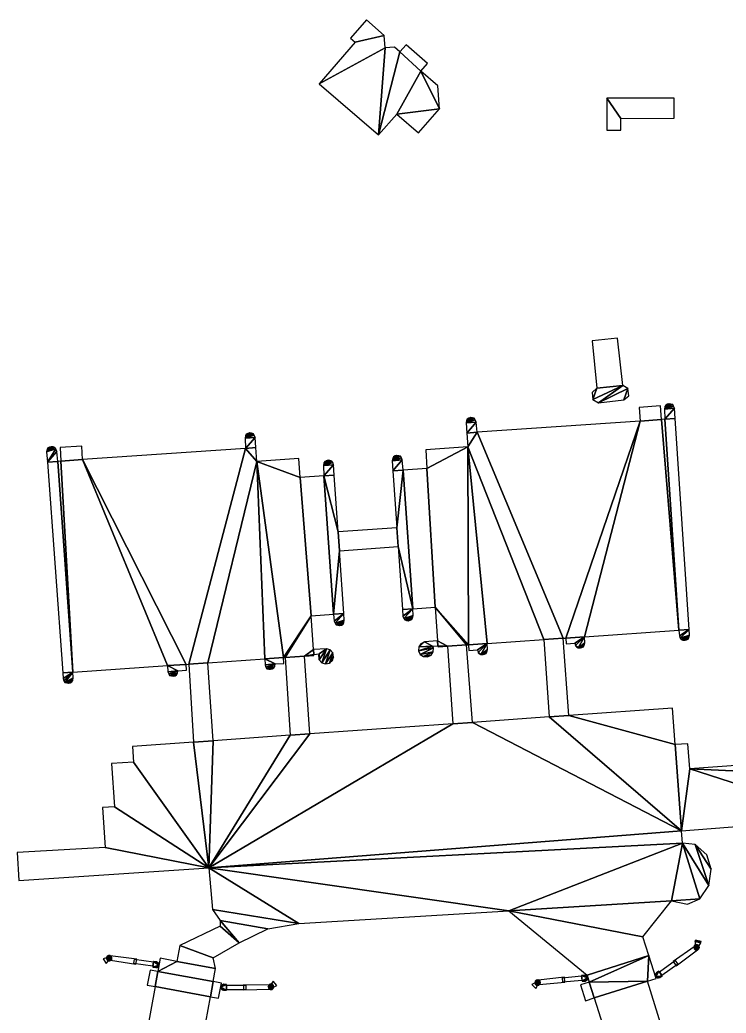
# Model space of a CAD drawing. Extents: x -4152 to 2523, y -9815 to 2776.
# Drawn here: x -2898 to -1831, y -1837 to -336 of the extents above; entities that cross this region are included whole.
import ezdxf

# ---------------------------------------------------------------- set-up
doc = ezdxf.new("R2010")
doc.units = 0

msp = doc.modelspace()

# ---------------------------------------------------------------- linework, layer by layer
at = {"layer": 'mg_to_dxf', "color": 40}
for points in [[(-2347.23, -359.14), (-2374.08, -335.75), (-2398.17, -363.4), (-2391.06, -369.59)], [(-2391.06, -369.59), (-2445.67, -432.29), (-2345.91, -378.19), (-2347.23, -359.14)], [(-2292.01, -413.29), (-2281.82, -401.58), (-2314.16, -373.42), (-2323.53, -384.18)], [(-2445.67, -432.29), (-2355.91, -509.71), (-2345.91, -378.19)], [(-2355.91, -509.71), (-2323.53, -384.18), (-2331.55, -377.2), (-2345.91, -378.19)], [(-2355.91, -509.71), (-2328.4, -478.13), (-2292.01, -413.29), (-2323.53, -384.18)], [(-2328.4, -478.13), (-2328.4, -478.13), (-2263.94, -470.18), (-2292.01, -413.29)], [(-2292.01, -413.29), (-2292.01, -413.29), (-2263.94, -470.18), (-2266.32, -435.66)], [(-2011.23, -453.86), (-2011.23, -502.57), (-1990.03, -502.57), (-1990.03, -484.75)], [(-1990.03, -484.75), (-1909.53, -484.45), (-1909.53, -453.86), (-2011.23, -453.86)], [(-2328.4, -478.13), (-2328.4, -478.13), (-2295.68, -506.63), (-2263.94, -470.18)], [(-1987.08, -888.35), (-1994.67, -816.85), (-2033.28, -820.95), (-2025.95, -892.48)], [(-2025.95, -892.48), (-2025.95, -892.48), (-2033.12, -898.67), (-2032, -909.59)], [(-1987.08, -888.35), (-1987.08, -888.35), (-2032, -909.59), (-2023.72, -914.2)], [(-2025.95, -892.48), (-2025.95, -892.48), (-2032, -909.59), (-1987.08, -888.35)], [(-1987.08, -888.35), (-1987.08, -888.35), (-2023.72, -914.2), (-1979.06, -892.99)], [(-1979.06, -892.99), (-1979.06, -892.99), (-2023.72, -914.2), (-1985.12, -910.1)], [(-1979.06, -892.99), (-1979.06, -892.99), (-1985.12, -910.1), (-1977.95, -903.91)], [(-1928.28, -939.61), (-1929.83, -919.09), (-1962.41, -921.6), (-1960.85, -941.86)], [(-1923.98, -924.06), (-1923.98, -924.06), (-1914.18, -916.2), (-1923.24, -920.28)], [(-1923.98, -924.06), (-1923.98, -924.06), (-1911.56, -916.97), (-1914.18, -916.2)], [(-1923.98, -924.06), (-1923.98, -924.06), (-1910.11, -919.4), (-1911.56, -916.97)], [(-1923.98, -924.06), (-1923.98, -924.06), (-1908.78, -922.63), (-1910.11, -919.4)], [(-1923.51, -939.28), (-1923.51, -939.28), (-1908.78, -922.63), (-1923.98, -924.06)], [(-1908.05, -938.2), (-1908.05, -938.2), (-1908.78, -922.63), (-1923.51, -939.28)], [(-1923.24, -920.28), (-1923.24, -920.28), (-1916.94, -916), (-1922.11, -918.08)], [(-1923.24, -920.28), (-1923.24, -920.28), (-1914.18, -916.2), (-1916.94, -916)], [(-1922.11, -918.08), (-1922.11, -918.08), (-1916.94, -916), (-1919.64, -916.57)], [(-2223.64, -944.83), (-2223.64, -944.83), (-2213.84, -936.97), (-2222.9, -941.05)], [(-2223.64, -944.83), (-2223.64, -944.83), (-2211.22, -937.74), (-2213.84, -936.97)], [(-2223.64, -944.83), (-2223.64, -944.83), (-2209.77, -940.17), (-2211.22, -937.74)], [(-2223.64, -944.83), (-2223.64, -944.83), (-2208.44, -943.4), (-2209.77, -940.17)], [(-2222.59, -960.01), (-2222.59, -960.01), (-2208.44, -943.4), (-2223.64, -944.83)], [(-2222.9, -941.05), (-2222.9, -941.05), (-2216.6, -936.77), (-2221.77, -938.85)], [(-2222.9, -941.05), (-2222.9, -941.05), (-2213.84, -936.97), (-2216.6, -936.77)], [(-2207.13, -958.94), (-2207.13, -958.94), (-2208.44, -943.4), (-2222.59, -960.01)], [(-2221.77, -938.85), (-2221.77, -938.85), (-2216.6, -936.77), (-2219.3, -937.34)], [(-1960.85, -941.86), (-2207.13, -958.94), (-2077.04, -1270.07), (-2073.2, -1269.8)], [(-2073.2, -1269.8), (-2044.85, -1267.84), (-1960.85, -941.86)], [(-2044.85, -1267.84), (-1902.12, -1257.94), (-1928.28, -939.61), (-1960.85, -941.86)], [(-1902.12, -1257.94), (-1923.51, -939.28), (-1928.28, -939.61)], [(-1902.12, -1257.94), (-1886.77, -1256.88), (-1908.05, -938.2), (-1923.51, -939.28)], [(-2557.54, -967.61), (-2557.54, -967.61), (-2547.63, -960.1), (-2556.68, -964.22)], [(-2557.54, -967.61), (-2557.54, -967.61), (-2544.97, -961.26), (-2547.63, -960.1)], [(-2556.68, -964.22), (-2556.68, -964.22), (-2550.38, -959.91), (-2553.08, -960.49)], [(-2556.68, -964.22), (-2556.68, -964.22), (-2547.63, -960.1), (-2550.38, -959.91)], [(-2555.57, -961.62), (-2555.57, -961.62), (-2556.68, -964.22), (-2553.08, -960.49)], [(-2207.13, -958.94), (-2222.59, -960.01), (-2221.14, -981.01)], [(-2207.13, -958.94), (-2221.14, -981.01), (-2106.02, -1272.08), (-2077.04, -1270.07)], [(-2557.54, -967.61), (-2557.54, -967.61), (-2543.55, -963.28), (-2544.97, -961.26)], [(-2557.54, -967.61), (-2557.54, -967.61), (-2542.29, -966.92), (-2543.55, -963.28)], [(-2556.7, -983.18), (-2556.7, -983.18), (-2542.29, -966.92), (-2557.54, -967.61)], [(-2541.24, -982.11), (-2541.24, -982.11), (-2542.29, -966.92), (-2556.7, -983.18)], [(-2857.2, -988.4), (-2857.2, -988.4), (-2847.29, -980.89), (-2856.34, -985.01)], [(-2857.2, -988.4), (-2857.2, -988.4), (-2844.63, -982.05), (-2847.29, -980.89)], [(-2857.2, -988.4), (-2857.2, -988.4), (-2843.2, -984.07), (-2844.63, -982.05)], [(-2855.78, -1003.92), (-2855.78, -1003.92), (-2843.2, -984.07), (-2857.2, -988.4)], [(-2856.34, -985.01), (-2856.34, -985.01), (-2850.04, -980.7), (-2852.74, -981.28)], [(-2856.34, -985.01), (-2856.34, -985.01), (-2847.29, -980.89), (-2850.04, -980.7)], [(-2855.23, -982.41), (-2855.23, -982.41), (-2856.34, -985.01), (-2852.74, -981.28)], [(-2855.78, -1003.92), (-2855.78, -1003.92), (-2841.95, -987.71), (-2843.2, -984.07)], [(-2840.32, -1002.85), (-2840.32, -1002.85), (-2841.95, -987.71), (-2855.78, -1003.92)], [(-2802.97, -1000.26), (-2804.23, -979.97), (-2836.84, -981.99), (-2835.55, -1002.52)], [(-2646.44, -1309.55), (-2642.6, -1309.29), (-2556.7, -983.18), (-2802.97, -1000.26)], [(-2642.6, -1309.29), (-2613.63, -1307.28), (-2539.78, -1003.1), (-2556.7, -983.18)], [(-2539.78, -1003.1), (-2541.24, -982.11), (-2556.7, -983.18)], [(-2221.14, -981.01), (-2284.67, -985.41), (-2282.7, -1013.77)], [(-2220.18, -1279.99), (-2221.14, -981.01), (-2282.7, -1013.77), (-2270.16, -1223.05)], [(-2221.14, -981.01), (-2191.83, -1278.03), (-2106.02, -1272.08)], [(-2221.14, -981.01), (-2220.18, -1279.99), (-2191.83, -1278.03)], [(-2840.32, -1002.85), (-2855.78, -1003.92), (-2832.87, -1322.48), (-2817.52, -1321.41)], [(-2835.55, -1002.52), (-2840.32, -1002.85), (-2817.52, -1321.41)], [(-2802.97, -1000.26), (-2835.55, -1002.52), (-2817.52, -1321.41), (-2674.79, -1311.52)], [(-2802.97, -1000.26), (-2674.79, -1311.52), (-2646.44, -1309.55)], [(-2613.63, -1307.28), (-2527.81, -1301.33), (-2539.78, -1003.1)], [(-2474.28, -1027.05), (-2476.25, -998.7), (-2539.78, -1003.1)], [(-2457.82, -1236.06), (-2474.28, -1027.05), (-2539.78, -1003.1), (-2499.46, -1299.36)], [(-2527.81, -1301.33), (-2499.46, -1299.36), (-2539.78, -1003.1)], [(-2439.12, -1008.93), (-2439.12, -1008.93), (-2429.21, -1001.42), (-2438.26, -1005.54)], [(-2439.12, -1008.93), (-2439.12, -1008.93), (-2426.56, -1002.58), (-2429.21, -1001.42)], [(-2439.12, -1008.93), (-2439.12, -1008.93), (-2425.13, -1004.6), (-2426.56, -1002.58)], [(-2439.12, -1008.93), (-2439.12, -1008.93), (-2423.87, -1008.24), (-2425.13, -1004.6)], [(-2438.26, -1005.54), (-2438.26, -1005.54), (-2431.96, -1001.23), (-2434.66, -1001.81)], [(-2438.26, -1005.54), (-2438.26, -1005.54), (-2429.21, -1001.42), (-2431.96, -1001.23)], [(-2437.16, -1002.93), (-2437.16, -1002.93), (-2438.26, -1005.54), (-2434.66, -1001.81)], [(-2335.23, -1002.09), (-2335.23, -1002.09), (-2325.43, -994.23), (-2334.48, -998.32)], [(-2335.23, -1002.09), (-2335.23, -1002.09), (-2322.8, -995.01), (-2325.43, -994.23)], [(-2335.23, -1002.09), (-2335.23, -1002.09), (-2321.35, -997.43), (-2322.8, -995.01)], [(-2335.23, -1002.09), (-2335.23, -1002.09), (-2320.03, -1000.67), (-2321.35, -997.43)], [(-2334.17, -1017.35), (-2334.17, -1017.35), (-2320.03, -1000.67), (-2335.23, -1002.09)], [(-2334.48, -998.32), (-2334.48, -998.32), (-2328.18, -994.03), (-2333.35, -996.11)], [(-2334.48, -998.32), (-2334.48, -998.32), (-2325.43, -994.23), (-2328.18, -994.03)], [(-2318.71, -1016.27), (-2318.71, -1016.27), (-2320.03, -1000.67), (-2334.17, -1017.35)], [(-2333.35, -996.11), (-2333.35, -996.11), (-2328.18, -994.03), (-2330.88, -994.6)], [(-2438.28, -1024.56), (-2438.28, -1024.56), (-2423.87, -1008.24), (-2439.12, -1008.93)], [(-2422.81, -1023.5), (-2422.81, -1023.5), (-2423.87, -1008.24), (-2438.28, -1024.56)], [(-2318.71, -1016.27), (-2334.17, -1017.35), (-2328.23, -1103.02)], [(-2304.28, -1225.42), (-2318.71, -1016.27), (-2328.23, -1103.02), (-2326.24, -1131.63)], [(-2304.28, -1225.42), (-2270.16, -1223.05), (-2282.7, -1013.77), (-2318.71, -1016.27)], [(-2438.28, -1024.56), (-2474.28, -1027.05), (-2457.82, -1236.06), (-2423.7, -1233.7)], [(-2416.87, -1109.16), (-2422.81, -1023.5), (-2438.28, -1024.56)], [(-2414.89, -1137.78), (-2416.87, -1109.16), (-2438.28, -1024.56), (-2423.7, -1233.7)], [(-2328.23, -1103.02), (-2416.87, -1109.16), (-2414.89, -1137.78), (-2326.24, -1131.63)], [(-2423.7, -1233.7), (-2408.31, -1232.63), (-2414.89, -1137.78)], [(-2326.24, -1131.63), (-2319.67, -1226.48), (-2304.28, -1225.42)], [(-2319.67, -1226.48), (-2319.67, -1226.48), (-2318.98, -1236.54), (-2304.28, -1225.42)], [(-2304.28, -1225.42), (-2304.28, -1225.42), (-2318.98, -1236.54), (-2317.73, -1240.18)], [(-2304.28, -1225.42), (-2304.28, -1225.42), (-2317.73, -1240.18), (-2303.73, -1235.85)], [(-2251.8, -1282.19), (-2222.82, -1280.18), (-2270.16, -1223.05), (-2266.63, -1273.94)], [(-2270.16, -1223.05), (-2222.82, -1280.18), (-2220.18, -1279.99)], [(-2499.46, -1299.36), (-2496.82, -1299.18), (-2457.82, -1236.06)], [(-2454.29, -1286.95), (-2457.82, -1236.06), (-2496.82, -1299.18), (-2467.85, -1297.17)], [(-2423.7, -1233.7), (-2423.7, -1233.7), (-2422.8, -1244.11), (-2408.31, -1232.63)], [(-2408.31, -1232.63), (-2408.31, -1232.63), (-2422.8, -1244.11), (-2421.48, -1247.34)], [(-2408.31, -1232.63), (-2408.31, -1232.63), (-2421.48, -1247.34), (-2407.6, -1242.69)], [(-2407.6, -1242.69), (-2407.6, -1242.69), (-2421.48, -1247.34), (-2420.03, -1249.77)], [(-2407.6, -1242.69), (-2407.6, -1242.69), (-2420.03, -1249.77), (-2417.4, -1250.54)], [(-2407.6, -1242.69), (-2407.6, -1242.69), (-2417.4, -1250.54), (-2408.35, -1246.46)], [(-2303.73, -1235.85), (-2303.73, -1235.85), (-2317.73, -1240.18), (-2316.3, -1242.2)], [(-2303.73, -1235.85), (-2303.73, -1235.85), (-2316.3, -1242.2), (-2313.64, -1243.36)], [(-2303.73, -1235.85), (-2303.73, -1235.85), (-2313.64, -1243.36), (-2304.59, -1239.24)], [(-2304.59, -1239.24), (-2304.59, -1239.24), (-2313.64, -1243.36), (-2310.89, -1243.55)], [(-2304.59, -1239.24), (-2304.59, -1239.24), (-2310.89, -1243.55), (-2308.19, -1242.97)], [(-2305.7, -1241.84), (-2305.7, -1241.84), (-2304.59, -1239.24), (-2308.19, -1242.97)], [(-2408.35, -1246.46), (-2408.35, -1246.46), (-2417.4, -1250.54), (-2414.65, -1250.74)], [(-2408.35, -1246.46), (-2408.35, -1246.46), (-2414.65, -1250.74), (-2409.48, -1248.66)], [(-2409.48, -1248.66), (-2409.48, -1248.66), (-2414.65, -1250.74), (-2411.95, -1250.18)], [(-1902.12, -1257.94), (-1902.12, -1257.94), (-1901.41, -1266.23), (-1886.77, -1256.88)], [(-1886.77, -1256.88), (-1886.77, -1256.88), (-1901.41, -1266.23), (-1900.16, -1269.86)], [(-1886.77, -1256.88), (-1886.77, -1256.88), (-1900.16, -1269.86), (-1886.16, -1265.54)], [(-2286.58, -1275.63), (-2286.58, -1275.63), (-2295.06, -1283.29), (-2274.13, -1281.95)], [(-2286.58, -1275.63), (-2286.58, -1275.63), (-2291.77, -1278.3), (-2295.06, -1283.29)], [(-2274.13, -1281.95), (-2266.11, -1281.39), (-2266.63, -1273.94), (-2286.58, -1275.63)], [(-2251.8, -1282.19), (-2266.63, -1273.94), (-2266.63, -1273.98), (-2266.11, -1281.39)], [(-2068.26, -1386.98), (-2077.04, -1270.07), (-2106.02, -1272.08), (-2097.9, -1389.08)], [(-2044.85, -1267.84), (-2073.2, -1269.8), (-2072.6, -1278.54), (-2059.49, -1277.63)], [(-2059.49, -1277.63), (-2059.49, -1277.63), (-2058.24, -1281.26), (-2044.85, -1267.84)], [(-2044.85, -1267.84), (-2044.85, -1267.84), (-2058.24, -1281.26), (-2054.15, -1284.44)], [(-2044.85, -1267.84), (-2044.85, -1267.84), (-2054.15, -1284.44), (-2044.24, -1276.94)], [(-1886.16, -1265.54), (-1886.16, -1265.54), (-1900.16, -1269.86), (-1898.73, -1271.89)], [(-1886.16, -1265.54), (-1886.16, -1265.54), (-1898.73, -1271.89), (-1896.07, -1273.05)], [(-1886.16, -1265.54), (-1886.16, -1265.54), (-1896.07, -1273.05), (-1887.03, -1268.93)], [(-1887.03, -1268.93), (-1887.03, -1268.93), (-1896.07, -1273.05), (-1893.32, -1273.23)], [(-1887.03, -1268.93), (-1887.03, -1268.93), (-1893.32, -1273.23), (-1890.62, -1272.66)], [(-1888.13, -1271.53), (-1888.13, -1271.53), (-1887.03, -1268.93), (-1890.62, -1272.66)], [(-2453.78, -1294.41), (-2454.29, -1286.99), (-2454.29, -1286.95), (-2467.85, -1297.17)], [(-2434.3, -1285.87), (-2454.29, -1286.95), (-2453.78, -1294.41), (-2445.76, -1293.85)], [(-2445.76, -1293.85), (-2445.76, -1293.85), (-2445.54, -1302.52), (-2434.3, -1285.87)], [(-2434.3, -1285.87), (-2434.3, -1285.87), (-2445.54, -1302.52), (-2441.59, -1307.01)], [(-2434.3, -1285.87), (-2434.3, -1285.87), (-2441.59, -1307.01), (-2428.79, -1287.8)], [(-2428.79, -1287.8), (-2428.79, -1287.8), (-2441.59, -1307.01), (-2435.93, -1308.92)], [(-2428.79, -1287.8), (-2428.79, -1287.8), (-2435.93, -1308.92), (-2424.84, -1292.28)], [(-2274.13, -1281.95), (-2274.13, -1281.95), (-2295.41, -1289.25), (-2272.8, -1284.6)], [(-2274.13, -1281.95), (-2274.13, -1281.95), (-2295.06, -1283.29), (-2295.41, -1289.25)], [(-2272.8, -1284.6), (-2272.8, -1284.6), (-2295.41, -1289.25), (-2292.74, -1294.59)], [(-2272.8, -1284.6), (-2272.8, -1284.6), (-2292.74, -1294.59), (-2273.15, -1290.57)], [(-2273.15, -1290.57), (-2273.15, -1290.57), (-2292.74, -1294.59), (-2287.75, -1297.88)], [(-2273.15, -1290.57), (-2273.15, -1290.57), (-2287.75, -1297.88), (-2276.44, -1295.55)], [(-2266.11, -1281.39), (-2265.99, -1283.17), (-2251.8, -1282.19)], [(-2214.03, -1397.29), (-2222.82, -1280.18), (-2251.8, -1282.19), (-2243.67, -1399.38)], [(-2191.83, -1278.03), (-2220.18, -1279.99), (-2219.57, -1288.73), (-2206.47, -1287.82)], [(-2206.47, -1287.82), (-2206.47, -1287.82), (-2205.22, -1291.45), (-2191.83, -1278.03)], [(-2191.83, -1278.03), (-2191.83, -1278.03), (-2205.22, -1291.45), (-2201.13, -1294.64)], [(-2191.83, -1278.03), (-2191.83, -1278.03), (-2201.13, -1294.64), (-2191.22, -1287.13)], [(-2191.22, -1287.13), (-2191.22, -1287.13), (-2201.13, -1294.64), (-2198.38, -1294.82)], [(-2191.22, -1287.13), (-2191.22, -1287.13), (-2198.38, -1294.82), (-2192.08, -1290.52)], [(-2192.08, -1290.52), (-2192.08, -1290.52), (-2198.38, -1294.82), (-2195.68, -1294.25)], [(-2192.08, -1290.52), (-2192.08, -1290.52), (-2195.68, -1294.25), (-2193.19, -1293.12)], [(-2054.15, -1284.44), (-2054.15, -1284.44), (-2058.24, -1281.26), (-2056.81, -1283.29)], [(-2044.24, -1276.94), (-2044.24, -1276.94), (-2054.15, -1284.44), (-2051.4, -1284.63)], [(-2044.24, -1276.94), (-2044.24, -1276.94), (-2051.4, -1284.63), (-2045.11, -1280.33)], [(-2045.11, -1280.33), (-2045.11, -1280.33), (-2051.4, -1284.63), (-2048.7, -1284.06)], [(-2045.11, -1280.33), (-2045.11, -1280.33), (-2048.7, -1284.06), (-2046.21, -1282.93)], [(-2511.96, -1309), (-2498.86, -1308.09), (-2499.46, -1299.36), (-2527.81, -1301.33)], [(-2527.81, -1301.33), (-2527.81, -1301.33), (-2527.16, -1310.42), (-2511.96, -1309)], [(-2459.7, -1414.65), (-2467.85, -1297.17), (-2496.82, -1299.18), (-2489.35, -1416.75)], [(-2467.85, -1297.17), (-2453.65, -1296.18), (-2453.78, -1294.41)], [(-2445.76, -1293.85), (-2445.76, -1293.85), (-2446.71, -1296.66), (-2445.54, -1302.52)], [(-2424.84, -1292.28), (-2424.84, -1292.28), (-2435.93, -1308.92), (-2430.07, -1307.75)], [(-2424.84, -1292.28), (-2424.84, -1292.28), (-2430.07, -1307.75), (-2423.67, -1298.14)], [(-2423.67, -1298.14), (-2423.67, -1298.14), (-2430.07, -1307.75), (-2425.59, -1303.8)], [(-2276.44, -1295.55), (-2276.44, -1295.55), (-2287.75, -1297.88), (-2281.78, -1298.23)], [(-2201.13, -1294.64), (-2201.13, -1294.64), (-2205.22, -1291.45), (-2203.79, -1293.48)], [(-2658.94, -1319.19), (-2645.84, -1318.28), (-2646.44, -1309.55), (-2674.79, -1311.52)], [(-2674.79, -1311.52), (-2674.79, -1311.52), (-2674.14, -1320.61), (-2658.94, -1319.19)], [(-2658.94, -1319.19), (-2658.94, -1319.19), (-2674.14, -1320.61), (-2672.81, -1323.85)], [(-2658.94, -1319.19), (-2658.94, -1319.19), (-2672.81, -1323.85), (-2671.36, -1326.28)], [(-2658.94, -1319.19), (-2658.94, -1319.19), (-2671.36, -1326.28), (-2659.68, -1322.97)], [(-2605.47, -1424.96), (-2613.63, -1307.28), (-2642.6, -1309.29), (-2635.11, -1427.05)], [(-2511.96, -1309), (-2511.96, -1309), (-2527.16, -1310.42), (-2525.84, -1313.66)], [(-2511.96, -1309), (-2511.96, -1309), (-2525.84, -1313.66), (-2524.38, -1316.09)], [(-2511.96, -1309), (-2511.96, -1309), (-2524.38, -1316.09), (-2512.7, -1312.78)], [(-2512.7, -1312.78), (-2512.7, -1312.78), (-2524.38, -1316.09), (-2521.76, -1316.86)], [(-2512.7, -1312.78), (-2512.7, -1312.78), (-2521.76, -1316.86), (-2513.84, -1314.98)], [(-2513.84, -1314.98), (-2513.84, -1314.98), (-2521.76, -1316.86), (-2519.01, -1317.06)], [(-2513.84, -1314.98), (-2513.84, -1314.98), (-2519.01, -1317.06), (-2516.31, -1316.49)], [(-2832.87, -1322.48), (-2832.87, -1322.48), (-2832.28, -1331.14), (-2817.52, -1321.41)], [(-2817.52, -1321.41), (-2817.52, -1321.41), (-2832.28, -1331.14), (-2830.96, -1334.38)], [(-2817.52, -1321.41), (-2817.52, -1321.41), (-2830.96, -1334.38), (-2829.5, -1336.8)], [(-2817.52, -1321.41), (-2817.52, -1321.41), (-2829.5, -1336.8), (-2817.08, -1329.72)], [(-2817.08, -1329.72), (-2817.08, -1329.72), (-2829.5, -1336.8), (-2826.88, -1337.58)], [(-2817.08, -1329.72), (-2817.08, -1329.72), (-2826.88, -1337.58), (-2817.82, -1333.49)], [(-2817.82, -1333.49), (-2817.82, -1333.49), (-2826.88, -1337.58), (-2824.12, -1337.78)], [(-2817.82, -1333.49), (-2817.82, -1333.49), (-2824.12, -1337.78), (-2818.96, -1335.7)], [(-2659.68, -1322.97), (-2659.68, -1322.97), (-2671.36, -1326.28), (-2668.74, -1327.05)], [(-2659.68, -1322.97), (-2659.68, -1322.97), (-2668.74, -1327.05), (-2660.81, -1325.17)], [(-2660.81, -1325.17), (-2660.81, -1325.17), (-2668.74, -1327.05), (-2665.98, -1327.25)], [(-2660.81, -1325.17), (-2660.81, -1325.17), (-2665.98, -1327.25), (-2663.28, -1326.68)], [(-2818.96, -1335.7), (-2818.96, -1335.7), (-2824.12, -1337.78), (-2821.43, -1337.21)], [(-1908.05, -1430.8), (-1911.93, -1375.93), (-2068.26, -1386.98)], [(-2097.9, -1389.08), (-2214.03, -1397.29), (-1898.4, -1561.13)], [(-2068.26, -1386.98), (-2097.9, -1389.08), (-1898.4, -1561.13), (-1908.05, -1430.8)], [(-2214.03, -1397.29), (-2243.67, -1399.38), (-2612.04, -1616.84), (-1898.4, -1561.13)], [(-2243.67, -1399.38), (-2459.7, -1414.65), (-2612.04, -1616.84)], [(-2605.47, -1424.96), (-2635.11, -1427.05), (-2612.04, -1616.84)], [(-2459.7, -1414.65), (-2489.35, -1416.75), (-2612.04, -1616.84)], [(-2489.35, -1416.75), (-2605.47, -1424.96), (-2612.04, -1616.84)], [(-2635.11, -1427.05), (-2727.55, -1433.58), (-2725.88, -1457.2), (-2612.04, -1616.84)], [(-1898.4, -1561.13), (-1885.78, -1467.43), (-1888.47, -1429.42), (-1908.05, -1430.8)], [(-1605.11, -1480.56), (-1605.11, -1480.56), (-1607.44, -1447.22), (-1885.78, -1467.43)], [(-2725.88, -1457.2), (-2759.37, -1459.56), (-2754.77, -1524.65), (-2612.04, -1616.84)], [(-1654.46, -1542.09), (-1654.46, -1542.09), (-1885.78, -1467.43), (-1898.4, -1561.13)], [(-1605.11, -1480.56), (-1605.11, -1480.56), (-1885.78, -1467.43), (-1654.46, -1542.09)], [(-2754.77, -1524.65), (-2772.97, -1525.94), (-2768.78, -1586.04), (-2612.04, -1616.84)], [(-1896.91, -1579.53), (-1896.91, -1579.53), (-1898.4, -1561.13), (-2612.04, -1616.84)], [(-2768.78, -1586.04), (-2901.7, -1593.99), (-2899, -1636.11), (-2612.04, -1616.84)], [(-1896.91, -1579.53), (-1896.91, -1579.53), (-2612.04, -1616.84), (-2159.09, -1681.86)], [(-2159.09, -1681.86), (-1913.43, -1667.08), (-1896.91, -1579.53)], [(-1913.43, -1667.08), (-1913.43, -1667.08), (-1870.45, -1663.77), (-1896.91, -1579.53)], [(-1896.91, -1579.53), (-1896.91, -1579.53), (-1857.2, -1643.82), (-1877.4, -1581.61)], [(-1896.91, -1579.53), (-1896.91, -1579.53), (-1870.45, -1663.77), (-1857.2, -1643.82)], [(-1877.4, -1581.61), (-1877.4, -1581.61), (-1853.3, -1618.88), (-1860.1, -1597.55)], [(-1877.4, -1581.61), (-1877.4, -1581.61), (-1857.2, -1643.82), (-1853.3, -1618.88)], [(-2159.09, -1681.86), (-2159.09, -1681.86), (-2612.04, -1616.84), (-2476.18, -1700.94)], [(-2476.18, -1700.94), (-2476.18, -1700.94), (-2612.04, -1616.84), (-2606.42, -1679.76)], [(-1913.43, -1667.08), (-1913.43, -1667.08), (-1889.15, -1671.74), (-1870.45, -1663.77)], [(-2606.42, -1679.76), (-2594.84, -1696.56), (-2523.23, -1709.18), (-2476.18, -1700.94)], [(-1956.72, -1721.43), (-1913.43, -1667.08), (-2159.09, -1681.86)], [(-2159.09, -1681.86), (-2040.88, -1778.94), (-1947.4, -1749.39), (-1956.72, -1721.43)], [(-2595.06, -1705.19), (-2656.02, -1734.29), (-2605.44, -1752.93), (-2566.18, -1730.17)], [(-2566.18, -1730.17), (-2594.84, -1696.56), (-2595.06, -1705.19)], [(-2594.84, -1696.56), (-2566.18, -1730.17), (-2523.23, -1709.18)], [(-2656.02, -1734.29), (-2660.61, -1758.74), (-2602.09, -1768.95), (-2605.44, -1752.93)], [(-1906.55, -1764.95), (-1874.19, -1740.88), (-1878.9, -1736.38), (-1910.81, -1758.67)], [(-1871.17, -1737.42), (-1871.17, -1737.42), (-1878.93, -1734.96), (-1879.59, -1737.04)], [(-1871.83, -1739.5), (-1871.83, -1739.5), (-1879.59, -1737.04), (-1879.12, -1739.17)], [(-1871.17, -1737.42), (-1871.17, -1737.42), (-1879.59, -1737.04), (-1871.83, -1739.5)], [(-1873.44, -1740.97), (-1873.44, -1740.97), (-1879.12, -1739.17), (-1877.65, -1740.78)], [(-1871.83, -1739.5), (-1871.83, -1739.5), (-1879.12, -1739.17), (-1873.44, -1740.97)], [(-1871.64, -1735.29), (-1871.64, -1735.29), (-1877.32, -1733.49), (-1878.93, -1734.96)], [(-1871.64, -1735.29), (-1871.64, -1735.29), (-1878.93, -1734.96), (-1871.17, -1737.42)], [(-1877.72, -1728.47), (-1877.72, -1728.47), (-1877.18, -1726.32)], [(-1869.25, -1730.42), (-1869.25, -1730.42), (-1877.18, -1726.32), (-1877.72, -1728.47)], [(-1877.72, -1728.47), (-1877.48, -1733.78), (-1872.11, -1735.25), (-1869.25, -1730.42)], [(-1873.44, -1740.97), (-1873.44, -1740.97), (-1877.65, -1740.78), (-1875.57, -1741.44)], [(-1873.11, -1733.68), (-1873.11, -1733.68), (-1875.19, -1733.02), (-1877.32, -1733.49)], [(-1873.11, -1733.68), (-1873.11, -1733.68), (-1877.32, -1733.49), (-1871.64, -1735.29)], [(-1869.25, -1730.42), (-1869.25, -1730.42), (-1868.5, -1728.33), (-1877.18, -1726.32)], [(-2767.1, -1761.61), (-2763.62, -1757.6), (-2766.51, -1752.84), (-2771.91, -1754.37)], [(-2766.86, -1754.67), (-2766.86, -1754.67), (-2763.94, -1757.71), (-2766.82, -1752.49)], [(-2766.86, -1754.67), (-2766.86, -1754.67), (-2765.81, -1756.58), (-2763.94, -1757.71)], [(-2766.82, -1752.49), (-2766.82, -1752.49), (-2761.76, -1757.75), (-2765.7, -1750.62)], [(-2766.82, -1752.49), (-2766.82, -1752.49), (-2763.94, -1757.71), (-2761.76, -1757.75)], [(-2765.7, -1750.62), (-2765.7, -1750.62), (-2759.85, -1756.69), (-2763.79, -1749.57)], [(-2765.7, -1750.62), (-2765.7, -1750.62), (-2761.76, -1757.75), (-2759.85, -1756.69)], [(-2763.79, -1749.57), (-2763.79, -1749.57), (-2758.72, -1754.82), (-2761.61, -1749.61)], [(-2763.79, -1749.57), (-2763.79, -1749.57), (-2759.85, -1756.69), (-2758.72, -1754.82)], [(-2761.61, -1749.61), (-2761.61, -1749.61), (-2758.68, -1752.64), (-2759.74, -1750.73)], [(-2761.61, -1749.61), (-2761.61, -1749.61), (-2758.72, -1754.82), (-2758.68, -1752.64)], [(-2721.08, -1755), (-2761.13, -1750.19), (-2760.81, -1756.69), (-2722.32, -1762.48)], [(-2695.76, -1759.52), (-2725.04, -1755.31), (-2725.99, -1761.08), (-2696.53, -1765.25)], [(-2660.61, -1758.74), (-2685.66, -1753.72), (-2689.27, -1773.54)], [(-2037.54, -1789.52), (-2037.54, -1789.52), (-1947.4, -1749.39), (-2040.88, -1778.94)], [(-1949.8, -1788.25), (-1949.8, -1788.25), (-1947.4, -1749.39), (-2037.54, -1789.52)], [(-1949.8, -1788.25), (-1949.8, -1788.25), (-1936.45, -1784.03), (-1947.4, -1749.39)], [(-2696.75, -1766.91), (-2696.75, -1766.91), (-2687.56, -1763.96), (-2695.6, -1758.29)], [(-2696.75, -1766.91), (-2696.75, -1766.91), (-2688.43, -1766.06), (-2687.56, -1763.96)], [(-2692.46, -1767.69), (-2692.46, -1767.69), (-2688.43, -1766.06), (-2696.75, -1766.91)], [(-2695.6, -1758.29), (-2695.6, -1758.29), (-2687.85, -1761.72), (-2691.3, -1759.07)], [(-2695.6, -1758.29), (-2695.6, -1758.29), (-2687.56, -1763.96), (-2687.85, -1761.72)], [(-2692.46, -1767.69), (-2692.46, -1767.69), (-2690.22, -1767.4), (-2688.43, -1766.06)], [(-2691.3, -1759.07), (-2691.3, -1759.07), (-2687.85, -1761.72), (-2689.22, -1759.94)], [(-2602.09, -1768.95), (-2660.61, -1758.74), (-2689.27, -1773.54), (-2605.71, -1788.77)], [(-1928.04, -1779.09), (-1903.89, -1762), (-1907.17, -1757.15), (-1931.43, -1774.4)], [(-2693.45, -1796.44), (-2689.27, -1773.54), (-2700.95, -1771.41), (-2705.13, -1794.31)], [(-2693.45, -1796.44), (-2609.88, -1811.67), (-2605.71, -1788.77), (-2689.27, -1773.54)], [(-2074.78, -1782.26), (-2114.86, -1786.79), (-2113.05, -1793.05), (-2074.26, -1789.83)], [(-2049.1, -1780.85), (-2078.56, -1783.48), (-2078.16, -1789.31), (-2048.53, -1786.6)], [(-2049.22, -1779.61), (-2049.22, -1779.61), (-2040.89, -1781.17), (-2044.86, -1779.38)], [(-2049.22, -1779.61), (-2049.22, -1779.61), (-2040.1, -1783.29), (-2040.89, -1781.17)], [(-2048.36, -1788.27), (-2048.36, -1788.27), (-2040.1, -1783.29), (-2049.22, -1779.61)], [(-2048.36, -1788.27), (-2048.36, -1788.27), (-2040.46, -1785.52), (-2040.1, -1783.29)], [(-2044, -1788.04), (-2044, -1788.04), (-2040.46, -1785.52), (-2048.36, -1788.27)], [(-2044.86, -1779.38), (-2044.86, -1779.38), (-2040.89, -1781.17), (-2042.64, -1779.75)], [(-2044, -1788.04), (-2044, -1788.04), (-2041.89, -1787.24), (-2040.46, -1785.52)], [(-1932.41, -1773.04), (-1932.41, -1773.04), (-1937.86, -1779.39), (-1937.05, -1781.51)], [(-1936.06, -1775.43), (-1936.06, -1775.43), (-1937.86, -1779.39), (-1932.41, -1773.04)], [(-1936.06, -1775.43), (-1936.06, -1775.43), (-1937.48, -1777.18), (-1937.86, -1779.39)], [(-1932.41, -1773.04), (-1932.41, -1773.04), (-1937.05, -1781.51), (-1927.31, -1780.1)], [(-1927.31, -1780.1), (-1927.31, -1780.1), (-1937.05, -1781.51), (-1935.29, -1782.94)], [(-1927.31, -1780.1), (-1927.31, -1780.1), (-1935.29, -1782.94), (-1930.97, -1782.49)], [(-1930.97, -1782.49), (-1930.97, -1782.49), (-1935.29, -1782.94), (-1933.07, -1783.29)], [(-2609.88, -1811.67), (-2693.45, -1796.44), (-2707.47, -1873.38), (-2623.91, -1888.61)], [(-2605.71, -1788.77), (-2609.88, -1811.67), (-2597.36, -1813.95), (-2593.19, -1791.06)], [(-2585.59, -1793.15), (-2585.59, -1793.15), (-2594.26, -1797.38), (-2585.49, -1801.85)], [(-2585.59, -1793.15), (-2585.59, -1793.15), (-2593.7, -1795.19), (-2594.26, -1797.38)], [(-2585.49, -1801.85), (-2585.49, -1801.85), (-2594.26, -1797.38), (-2593.65, -1799.57)], [(-2589.95, -1792.99), (-2589.95, -1792.99), (-2593.7, -1795.19), (-2585.59, -1793.15)], [(-2589.95, -1792.99), (-2589.95, -1792.99), (-2592.12, -1793.6), (-2593.7, -1795.19)], [(-2589.86, -1801.69), (-2589.86, -1801.69), (-2593.65, -1799.57), (-2592.04, -1801.13)], [(-2585.49, -1801.85), (-2585.49, -1801.85), (-2593.65, -1799.57), (-2589.86, -1801.69)], [(-2585.51, -1800.61), (-2555.92, -1800.59), (-2555.81, -1794.74), (-2585.57, -1794.82)], [(-2559.8, -1801.46), (-2519.48, -1800.49), (-2520.72, -1794.1), (-2559.65, -1793.88)], [(-2516.76, -1800.72), (-2516.76, -1800.72), (-2521.67, -1794.24), (-2522.52, -1796.25)], [(-2518.92, -1801), (-2518.92, -1801), (-2522.52, -1796.25), (-2522.25, -1798.41)], [(-2516.76, -1800.72), (-2516.76, -1800.72), (-2522.52, -1796.25), (-2518.92, -1801)], [(-2518.92, -1801), (-2518.92, -1801), (-2522.25, -1798.41), (-2520.93, -1800.15)], [(-2515.02, -1799.41), (-2515.02, -1799.41), (-2519.93, -1792.92), (-2521.67, -1794.24)], [(-2515.02, -1799.41), (-2515.02, -1799.41), (-2521.67, -1794.24), (-2516.76, -1800.72)], [(-2514.17, -1797.4), (-2514.17, -1797.4), (-2517.77, -1792.65), (-2519.93, -1792.92)], [(-2514.17, -1797.4), (-2514.17, -1797.4), (-2519.93, -1792.92), (-2515.02, -1799.41)], [(-2515.2, -1788.33), (-2518.07, -1792.8), (-2514.53, -1797.1), (-2509.41, -1794.81)], [(-2514.44, -1795.23), (-2514.44, -1795.23), (-2517.77, -1792.65), (-2514.17, -1797.4)], [(-2514.44, -1795.23), (-2514.44, -1795.23), (-2515.76, -1793.49), (-2517.77, -1792.65)], [(-2118.05, -1799.28), (-2115.58, -1794.58), (-2119.49, -1790.61), (-2124.39, -1793.34)], [(-2119.87, -1790.34), (-2119.87, -1790.34), (-2113.74, -1794.29), (-2119.21, -1788.26)], [(-2119.87, -1790.34), (-2119.87, -1790.34), (-2115.87, -1794.75), (-2113.74, -1794.29)], [(-2119.41, -1792.47), (-2119.41, -1792.47), (-2115.87, -1794.75), (-2119.87, -1790.34)], [(-2119.41, -1792.47), (-2119.41, -1792.47), (-2117.94, -1794.09), (-2115.87, -1794.75)], [(-2119.21, -1788.26), (-2119.21, -1788.26), (-2112.12, -1792.83), (-2117.59, -1786.8)], [(-2119.21, -1788.26), (-2119.21, -1788.26), (-2113.74, -1794.29), (-2112.12, -1792.83)], [(-2117.59, -1786.8), (-2117.59, -1786.8), (-2111.45, -1790.75), (-2115.46, -1786.34)], [(-2117.59, -1786.8), (-2117.59, -1786.8), (-2112.12, -1792.83), (-2111.45, -1790.75)], [(-2115.46, -1786.34), (-2115.46, -1786.34), (-2111.92, -1788.62), (-2113.38, -1787)], [(-2115.46, -1786.34), (-2115.46, -1786.34), (-2111.45, -1790.75), (-2111.92, -1788.62)], [(-2029.93, -1813.58), (-2037.54, -1789.52), (-2050.89, -1793.74), (-2043.28, -1817.8)], [(-2037.54, -1789.52), (-2029.93, -1813.58), (-1949.8, -1788.25)], [(-1949.8, -1788.25), (-2029.93, -1813.58), (-2007.34, -1885.06), (-1927.21, -1859.73)]]:
    msp.add_3dface(points, dxfattribs=at)

doc.saveas('drawing.dxf')
